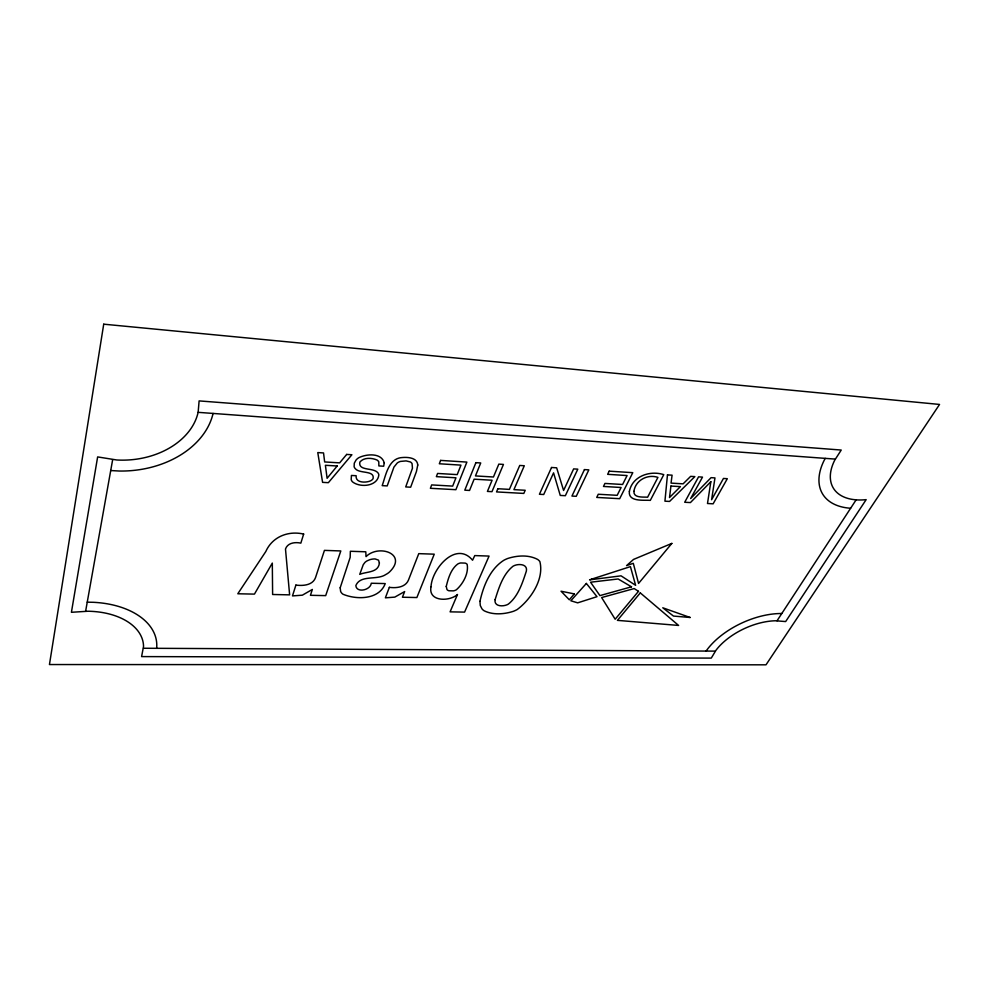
<?xml version="1.0" encoding="UTF-8"?>
<svg xmlns="http://www.w3.org/2000/svg" width="989" height="989" viewBox="0 0 989 989"><rect width="100%" height="100%" fill="white"/><g stroke="black" fill="none" stroke-linecap="round" stroke-linejoin="round"><path stroke-width="1.48" d="M156.621 648.314L156.707 647.572A77.686 47.855 -6.1 0 0 93.658 602.313L87.242 602.165M85.623 611.227L112.659 459.65M198.146 412.339L199.11 400.904L841.243 450.044L834.741 460.145A58.24 34.071 -30.9 0 0 854.533 499.68L856.795 499.89A59.377 34.751 -30.9 0 0 863.768 499.853L866.154 499.643L785.662 621.562L775.475 620.771A49.994 27.012 -24.8 0 0 715.999 650.243L711.276 658.105L141.6 656.597L143.541 646.386A64.001 39.412 -6.1 0 0 87.972 611.239L71.418 612.29L97.639 456.918L116.776 459.984A74.076 54.84 -3.3 0 0 198.121 412.339L835.297 459.106M825.209 458.377L824.171 460.33A70.714 41.377 -30.9 0 0 848.55 508.074L850.614 508.259M777.045 620.771L856.128 499.841M706.097 651.071L707.234 649.489A60.7 32.81 -24.8 0 1 779.74 613.539L781.792 613.501M143.504 648.252L715.356 651.121M110.706 470.541L119.212 471.024A89.937 66.584 -3.3 0 0 213.08 413.439M446.249 586.44L446.991 589.555A5.823 3.709 -17.9 0 0 448.981 590.767L453.382 590.866A5.909 3.771 -17.9 0 0 456.362 589.778C463.05 583.869 468.885 573.274 467.154 564.373A5.996 3.869 -18.3 0 0 465.127 563.1L460.664 562.951A5.897 3.808 -18.3 0 0 457.66 564.064C450.836 569.268 448.202 578.466 446.249 586.44M479.962 601.324L480.271 605.491L481.977 608.878A18.952 11.819 -19.2 0 0 484.301 610.868C493.214 615.146 504.007 614.293 513.217 611.375A18.865 11.732 -19.5 0 0 517.247 609.508C531.006 599.21 544.309 578.985 539.87 561.579A19.261 12.214 -20.3 0 0 537.62 559.428C528.633 554.631 517.383 555.422 507.913 558.414A19.335 12.313 -20 0 0 503.698 560.367C489.963 569.182 483.386 586.032 479.962 601.324M340.179 587.812L340.624 591.385A12.869 8.345 -14.5 0 0 342.985 594.228C356.46 599.927 379.17 599.878 385.24 583.584L371.271 583.238C370.603 590.161 356.522 593.313 355.842 585.599C360.515 574.386 376.92 580.642 385.895 574.461A14.069 9.235 -15.5 0 0 389.468 572.013C408.136 553.976 378.7 543.814 366.066 556.609L365.782 551.8L350.353 551.269L350.18 557.376L340.179 587.812M633.924 491.36C633.405 498.345 643.604 496.787 647.597 497.22L657.932 477.378C647.498 473.842 635.445 480.283 633.924 491.36M384.239 462.976L383.67 466.227L378.861 465.93L378.799 461.888A8.221 5.847 -15.6 0 0 376.982 460.009C371.753 457.722 363.779 457.239 359.86 462.086C357.969 471.37 373.619 467.179 377.996 472.915A7.838 5.526 -15.5 0 1 378.836 474.905C377.563 486.514 360.194 487.898 352.554 481.903A10.273 7.257 -15.1 0 1 351.194 479.578L351.429 475.449L356.139 475.721C355.236 483.065 365.843 482.916 370.442 480.901A5.724 4.043 -15.4 0 0 373.088 478.627C374.831 470.035 359.526 473.991 355.311 468.675A8.963 6.391 -15.2 0 1 354.111 466.635L354.285 463.198L356.065 460.021A10.075 7.183 -15.2 0 1 358.846 457.684C366.474 453.852 381.705 452.603 384.239 462.976M417.766 465.003L416.431 471.53L410.658 487.206L405.713 486.934L412.462 468.23L412.067 463.656A7.059 4.994 -17 0 0 410.311 461.937L406.096 460.899L400.52 461.406A7.689 5.44 -16.9 0 0 397.257 462.988L393.931 467.117L387.206 485.92L382.187 485.636C385.821 475.474 388.38 458.08 402.511 457.524C408.098 457.042 417.296 457.759 417.766 465.003M495.093 599.668C493.771 607.011 504.044 606.801 508.321 604.131C518.323 596.194 522.501 582.781 526.371 571.073C527.978 563.507 517.408 563.446 512.994 566.252C502.944 574.263 498.827 587.837 495.093 599.668M629.375 491.385C627.953 502.276 644.432 499.828 650.305 500.372L663.78 474.646C650.094 470.134 632.317 476.166 629.375 491.385M667.464 474.881L664.929 501.176L669.578 501.435L694.847 476.624L690.656 476.352L683.102 483.844L671.036 483.114L672.087 475.177L667.464 474.881M431.019 586.7C427.94 601.856 449.463 601.745 457.487 594.488L450.082 611.857L464.583 612.104L489.061 556.078L474.769 555.583L472.569 560.231C456.189 540.427 431.958 568.663 431.019 586.7M670.938 486.056L669.504 497.554L680.407 486.625L670.938 486.056M379.393 562.964C378.428 572.891 366.598 571.481 359.749 574.349L363.247 564.694L364.929 562.444A8.926 5.872 -15.2 0 1 367.216 560.8L369.861 559.687A11.299 7.43 -15.2 0 1 375.152 558.946L378.515 560.157L379.393 562.964M710.844 481.705L707.494 503.512L713.131 503.821L727.323 478.701L723.454 478.453L711.61 499.717L714.973 477.91L711.066 477.662L690.643 498.543L702.511 477.118L698.568 476.859L684.697 502.264L690.433 502.573L710.844 481.705M103.721 324.182L49.45 664.546L766.005 664.818L939.55 404.439L103.721 324.182M303.66 534.072L300.841 543.134C295.217 541.91 287.626 542.701 285.487 549.031L289.629 594.859L272.618 594.5L272.309 563.087L254.445 594.117L237.793 593.771L265.806 551.528C272.358 536.718 288.293 530.5 303.66 534.072M295.896 585.092L292.484 595.91L302.362 595.18L312.351 589.444L310.435 595.304L325.69 595.625L340.809 550.947L324.441 550.379L315.503 577.663C312.685 585.401 302.819 586.007 295.896 585.092M389.357 587.33L385.376 597.838L394.796 597.121L404.649 591.558L402.424 597.232L416.876 597.541L434.245 554.174L418.767 553.642L408.445 580.11C405.428 587.404 396.156 588.294 389.357 587.33M440.599 460.404L439.326 463.767L460.961 465.127L457.215 474.621L437.583 473.447L436.359 476.649L455.954 477.798L452.678 486.106L431.674 484.919L430.388 488.294L455.892 489.691L466.882 462.086L440.599 460.404M475.894 462.654L464.793 490.173L469.552 490.445L474.127 479.183L492.089 480.234L487.416 491.422L491.978 491.669L503.45 464.422L498.827 464.125L493.449 476.995L475.462 475.932L480.728 462.963L475.894 462.654M497.875 488.739L496.527 491.916L523.811 493.424L525.208 490.272L513.921 489.642L524.294 465.745L519.732 465.46L509.409 489.382L497.875 488.739M551.528 467.488L539.425 494.277L543.715 494.512L553.568 472.853L560.256 495.427L565.362 495.699L577.799 469.157L573.645 468.897L563.594 490.457L556.646 467.809L551.528 467.488M584.45 469.59L571.939 496.07L576.253 496.305L588.826 469.862L584.45 469.59M609.187 471.16L607.642 474.324L627.088 475.548L622.6 484.486L604.947 483.436L603.475 486.452L621.104 487.49L617.173 495.316L598.271 494.253L596.726 497.43L619.683 498.691L632.787 472.668L609.187 471.16M337.187 465.992L327.099 478.293L325.406 465.287L337.187 465.992M346.669 454.421L339.66 462.864L324.652 461.95L323.539 452.937L317.778 452.579L322.587 482.36L328.36 482.681L351.886 454.755L346.669 454.421M671.84 543.406L638.56 583.436L633.294 563.322L626.556 565.621L633.529 559.428L671.84 543.406M640.291 592.893L617.42 620.363L678.602 625.444L640.291 592.893M638.486 591.335L615.158 619.238L601.633 597.554L634.172 588.566L638.486 591.335M574.325 593.907L569.318 599.779L561.035 591.212L574.325 593.907M586.366 583.436L570.838 600.78L577.675 602.845L596.997 596.676L586.366 583.436M591.719 579.121L589.58 579.863L621.055 575.833L635.63 585.327L630.426 566.623L591.719 579.121M631.501 586.811L599.94 595.613L590.557 582.212L618.137 578.973L631.501 586.811M690.124 617.482L673.484 616.073L662.766 607.778L690.124 617.482"/></g></svg>
